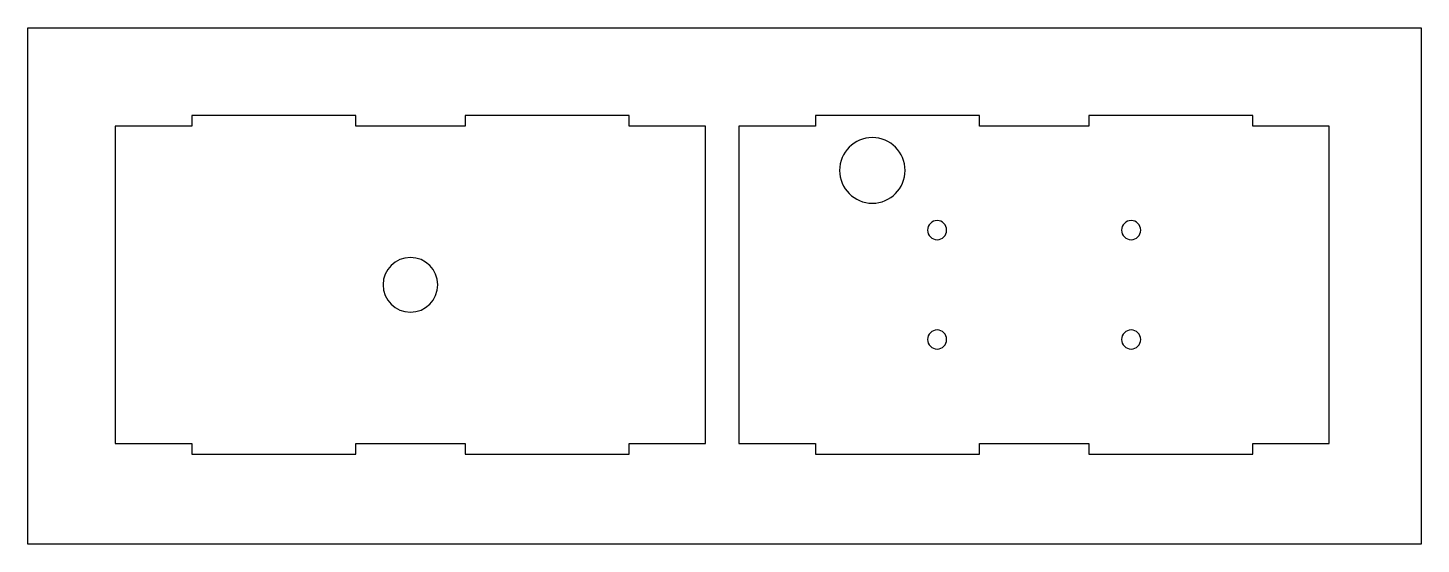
# Model space of a CAD drawing. Header units: millimetres. Extents: x 155 to 410, y 143 to 237.
import ezdxf

# ---------------------------------------------------------------- set-up
doc = ezdxf.new("R2010")
doc.units = ezdxf.units.MM
doc.header["$MEASUREMENT"] = 0
doc.layers.add('Layer 1', color=7, linetype='Continuous', lineweight=0)

msp = doc.modelspace()

# ---------------------------------------------------------------- linework, layer by layer
at = {"layer": 'Layer 1', "color": 240, "lineweight": 25, "true_color": 0xed2224}
msp.add_lwpolyline([(409.65, 143.07), (154.73, 143.07), (154.73, 237.5), (409.65, 237.5)], close=True, dxfattribs=at)
for points, knots in [([(278.72, 161.5), (278.72, 161.5), (264.72, 161.5), (264.72, 161.5), (264.72, 161.5), (264.72, 159.5), (264.72, 159.5), (264.72, 159.5), (234.72, 159.5), (234.72, 159.5), (234.72, 159.5), (234.72, 161.5), (234.72, 161.5), (234.72, 161.5), (214.72, 161.5), (214.72, 161.5), (214.72, 161.5), (214.72, 159.5), (214.72, 159.5), (214.72, 159.5), (184.72, 159.5), (184.72, 159.5), (184.72, 159.5), (184.72, 161.5), (184.72, 161.5), (184.72, 161.5), (170.72, 161.5), (170.72, 161.5), (170.72, 180.83), (170.72, 200.16), (170.72, 219.5), (170.72, 219.5), (184.72, 219.5), (184.72, 219.5), (184.72, 219.5), (184.72, 221.5), (184.72, 221.5), (184.72, 221.5), (214.72, 221.5), (214.72, 221.5), (214.72, 221.5), (214.72, 219.5), (214.72, 219.5), (214.72, 219.5), (234.72, 219.5), (234.72, 219.5), (234.72, 219.5), (234.72, 221.5), (234.72, 221.5), (234.72, 221.5), (264.72, 221.5), (264.72, 221.5), (264.72, 221.5), (264.72, 219.5), (264.72, 219.5), (264.72, 219.5), (278.72, 219.5), (278.72, 219.5), (278.72, 200.16), (278.72, 180.83), (278.72, 161.5)], [0, 0, 0, 0, 1, 1, 1, 2, 2, 2, 3, 3, 3, 4, 4, 4, 5, 5, 5, 6, 6, 6, 7, 7, 7, 8, 8, 8, 9, 9, 9, 10, 10, 10, 11, 11, 11, 12, 12, 12, 13, 13, 13, 14, 14, 14, 15, 15, 15, 16, 16, 16, 17, 17, 17, 18, 18, 18, 19, 19, 19, 20, 20, 20, 20]), ([(392.84, 161.5), (392.84, 161.5), (378.84, 161.5), (378.84, 161.5), (378.84, 161.5), (378.84, 159.5), (378.84, 159.5), (378.84, 159.5), (348.84, 159.5), (348.84, 159.5), (348.84, 159.5), (348.84, 161.5), (348.84, 161.5), (348.84, 161.5), (328.85, 161.5), (328.85, 161.5), (328.85, 161.5), (328.85, 159.5), (328.85, 159.5), (328.85, 159.5), (298.84, 159.5), (298.84, 159.5), (298.84, 159.5), (298.84, 161.5), (298.84, 161.5), (298.84, 161.5), (284.84, 161.5), (284.84, 161.5), (284.84, 180.83), (284.84, 200.16), (284.84, 219.5), (284.84, 219.5), (298.84, 219.5), (298.84, 219.5), (298.84, 219.5), (298.84, 221.5), (298.84, 221.5), (298.84, 221.5), (328.85, 221.5), (328.85, 221.5), (328.85, 221.5), (328.85, 219.5), (328.85, 219.5), (328.85, 219.5), (348.84, 219.5), (348.84, 219.5), (348.84, 219.5), (348.84, 221.5), (348.84, 221.5), (348.84, 221.5), (378.84, 221.5), (378.84, 221.5), (378.84, 221.5), (378.84, 219.5), (378.84, 219.5), (378.84, 219.5), (392.84, 219.5), (392.84, 219.5), (392.84, 200.16), (392.84, 180.83), (392.84, 161.5)], [0, 0, 0, 0, 1, 1, 1, 2, 2, 2, 3, 3, 3, 4, 4, 4, 5, 5, 5, 6, 6, 6, 7, 7, 7, 8, 8, 8, 9, 9, 9, 10, 10, 10, 11, 11, 11, 12, 12, 12, 13, 13, 13, 14, 14, 14, 15, 15, 15, 16, 16, 16, 17, 17, 17, 18, 18, 18, 19, 19, 19, 20, 20, 20, 20]), ([(309.24, 205.43), (309.24, 205.43), (309.24, 205.43), (309.24, 205.43), (305.93, 205.43), (303.24, 208.12), (303.24, 211.43), (303.24, 211.43), (303.24, 211.43), (303.24, 211.43), (303.24, 214.74), (305.93, 217.43), (309.24, 217.43), (309.24, 217.43), (309.24, 217.43), (309.24, 217.43), (312.56, 217.43), (315.24, 214.74), (315.24, 211.43), (315.24, 211.43), (315.24, 211.43), (315.24, 211.43), (315.24, 208.12), (312.56, 205.43), (309.24, 205.43)], [0, 0, 0, 0, 1, 1, 1, 2, 2, 2, 3, 3, 3, 4, 4, 4, 5, 5, 5, 6, 6, 6, 7, 7, 7, 8, 8, 8, 8]), ([(321.09, 198.75), (321.09, 198.75), (321.09, 198.75), (321.09, 198.75), (320.13, 198.75), (319.34, 199.53), (319.34, 200.5), (319.34, 200.5), (319.34, 200.5), (319.34, 200.5), (319.34, 201.47), (320.13, 202.25), (321.09, 202.25), (321.09, 202.25), (321.09, 202.25), (321.09, 202.25), (322.06, 202.25), (322.84, 201.47), (322.84, 200.5), (322.84, 200.5), (322.84, 200.5), (322.84, 200.5), (322.84, 199.53), (322.06, 198.75), (321.09, 198.75)], [0, 0, 0, 0, 1, 1, 1, 2, 2, 2, 3, 3, 3, 4, 4, 4, 5, 5, 5, 6, 6, 6, 7, 7, 7, 8, 8, 8, 8]), ([(321.09, 198.75), (321.09, 198.75), (321.09, 198.75), (321.09, 198.75), (320.13, 198.75), (319.34, 199.53), (319.34, 200.5), (319.34, 200.5), (319.34, 200.5), (319.34, 200.5), (319.34, 201.47), (320.13, 202.25), (321.09, 202.25), (321.09, 202.25), (321.09, 202.25), (321.09, 202.25), (322.06, 202.25), (322.84, 201.47), (322.84, 200.5), (322.84, 200.5), (322.84, 200.5), (322.84, 200.5), (322.84, 199.53), (322.06, 198.75), (321.09, 198.75)], [0, 0, 0, 0, 1, 1, 1, 2, 2, 2, 3, 3, 3, 4, 4, 4, 5, 5, 5, 6, 6, 6, 7, 7, 7, 8, 8, 8, 8]), ([(356.59, 198.75), (356.59, 198.75), (356.59, 198.75), (356.59, 198.75), (355.63, 198.75), (354.84, 199.53), (354.84, 200.5), (354.84, 200.5), (354.84, 200.5), (354.84, 200.5), (354.84, 201.47), (355.63, 202.25), (356.59, 202.25), (356.59, 202.25), (356.59, 202.25), (356.59, 202.25), (357.56, 202.25), (358.34, 201.47), (358.34, 200.5), (358.34, 200.5), (358.34, 200.5), (358.34, 200.5), (358.34, 199.53), (357.56, 198.75), (356.59, 198.75)], [0, 0, 0, 0, 1, 1, 1, 2, 2, 2, 3, 3, 3, 4, 4, 4, 5, 5, 5, 6, 6, 6, 7, 7, 7, 8, 8, 8, 8]), ([(356.59, 198.75), (356.59, 198.75), (356.59, 198.75), (356.59, 198.75), (355.63, 198.75), (354.84, 199.53), (354.84, 200.5), (354.84, 200.5), (354.84, 200.5), (354.84, 200.5), (354.84, 201.47), (355.63, 202.25), (356.59, 202.25), (356.59, 202.25), (356.59, 202.25), (356.59, 202.25), (357.56, 202.25), (358.34, 201.47), (358.34, 200.5), (358.34, 200.5), (358.34, 200.5), (358.34, 200.5), (358.34, 199.53), (357.56, 198.75), (356.59, 198.75)], [0, 0, 0, 0, 1, 1, 1, 2, 2, 2, 3, 3, 3, 4, 4, 4, 5, 5, 5, 6, 6, 6, 7, 7, 7, 8, 8, 8, 8]), ([(224.72, 185.5), (224.72, 185.5), (224.72, 185.5), (224.72, 185.5), (221.96, 185.5), (219.72, 187.74), (219.72, 190.5), (219.72, 190.5), (219.72, 190.5), (219.72, 190.5), (219.72, 193.26), (221.96, 195.5), (224.72, 195.5), (224.72, 195.5), (224.72, 195.5), (224.72, 195.5), (227.48, 195.5), (229.72, 193.26), (229.72, 190.5), (229.72, 190.5), (229.72, 190.5), (229.72, 190.5), (229.72, 187.74), (227.48, 185.5), (224.72, 185.5)], [0, 0, 0, 0, 1, 1, 1, 2, 2, 2, 3, 3, 3, 4, 4, 4, 5, 5, 5, 6, 6, 6, 7, 7, 7, 8, 8, 8, 8]), ([(321.09, 178.75), (321.09, 178.75), (321.09, 178.75), (321.09, 178.75), (320.13, 178.75), (319.34, 179.53), (319.34, 180.5), (319.34, 180.5), (319.34, 180.5), (319.34, 180.5), (319.34, 181.47), (320.13, 182.25), (321.09, 182.25), (321.09, 182.25), (321.09, 182.25), (321.09, 182.25), (322.06, 182.25), (322.84, 181.47), (322.84, 180.5), (322.84, 180.5), (322.84, 180.5), (322.84, 180.5), (322.84, 179.53), (322.06, 178.75), (321.09, 178.75)], [0, 0, 0, 0, 1, 1, 1, 2, 2, 2, 3, 3, 3, 4, 4, 4, 5, 5, 5, 6, 6, 6, 7, 7, 7, 8, 8, 8, 8]), ([(321.09, 178.75), (321.09, 178.75), (321.09, 178.75), (321.09, 178.75), (320.13, 178.75), (319.34, 179.53), (319.34, 180.5), (319.34, 180.5), (319.34, 180.5), (319.34, 180.5), (319.34, 181.47), (320.13, 182.25), (321.09, 182.25), (321.09, 182.25), (321.09, 182.25), (321.09, 182.25), (322.06, 182.25), (322.84, 181.47), (322.84, 180.5), (322.84, 180.5), (322.84, 180.5), (322.84, 180.5), (322.84, 179.53), (322.06, 178.75), (321.09, 178.75)], [0, 0, 0, 0, 1, 1, 1, 2, 2, 2, 3, 3, 3, 4, 4, 4, 5, 5, 5, 6, 6, 6, 7, 7, 7, 8, 8, 8, 8]), ([(356.59, 178.75), (356.59, 178.75), (356.59, 178.75), (356.59, 178.75), (355.63, 178.75), (354.84, 179.53), (354.84, 180.5), (354.84, 180.5), (354.84, 180.5), (354.84, 180.5), (354.84, 181.47), (355.63, 182.25), (356.59, 182.25), (356.59, 182.25), (356.59, 182.25), (356.59, 182.25), (357.56, 182.25), (358.34, 181.47), (358.34, 180.5), (358.34, 180.5), (358.34, 180.5), (358.34, 180.5), (358.34, 179.53), (357.56, 178.75), (356.59, 178.75)], [0, 0, 0, 0, 1, 1, 1, 2, 2, 2, 3, 3, 3, 4, 4, 4, 5, 5, 5, 6, 6, 6, 7, 7, 7, 8, 8, 8, 8]), ([(356.59, 178.75), (356.59, 178.75), (356.59, 178.75), (356.59, 178.75), (355.63, 178.75), (354.84, 179.53), (354.84, 180.5), (354.84, 180.5), (354.84, 180.5), (354.84, 180.5), (354.84, 181.47), (355.63, 182.25), (356.59, 182.25), (356.59, 182.25), (356.59, 182.25), (356.59, 182.25), (357.56, 182.25), (358.34, 181.47), (358.34, 180.5), (358.34, 180.5), (358.34, 180.5), (358.34, 180.5), (358.34, 179.53), (357.56, 178.75), (356.59, 178.75)], [0, 0, 0, 0, 1, 1, 1, 2, 2, 2, 3, 3, 3, 4, 4, 4, 5, 5, 5, 6, 6, 6, 7, 7, 7, 8, 8, 8, 8])]:
    msp.add_open_spline(points, degree=3, knots=knots, dxfattribs=at)

doc.saveas('drawing.dxf')
